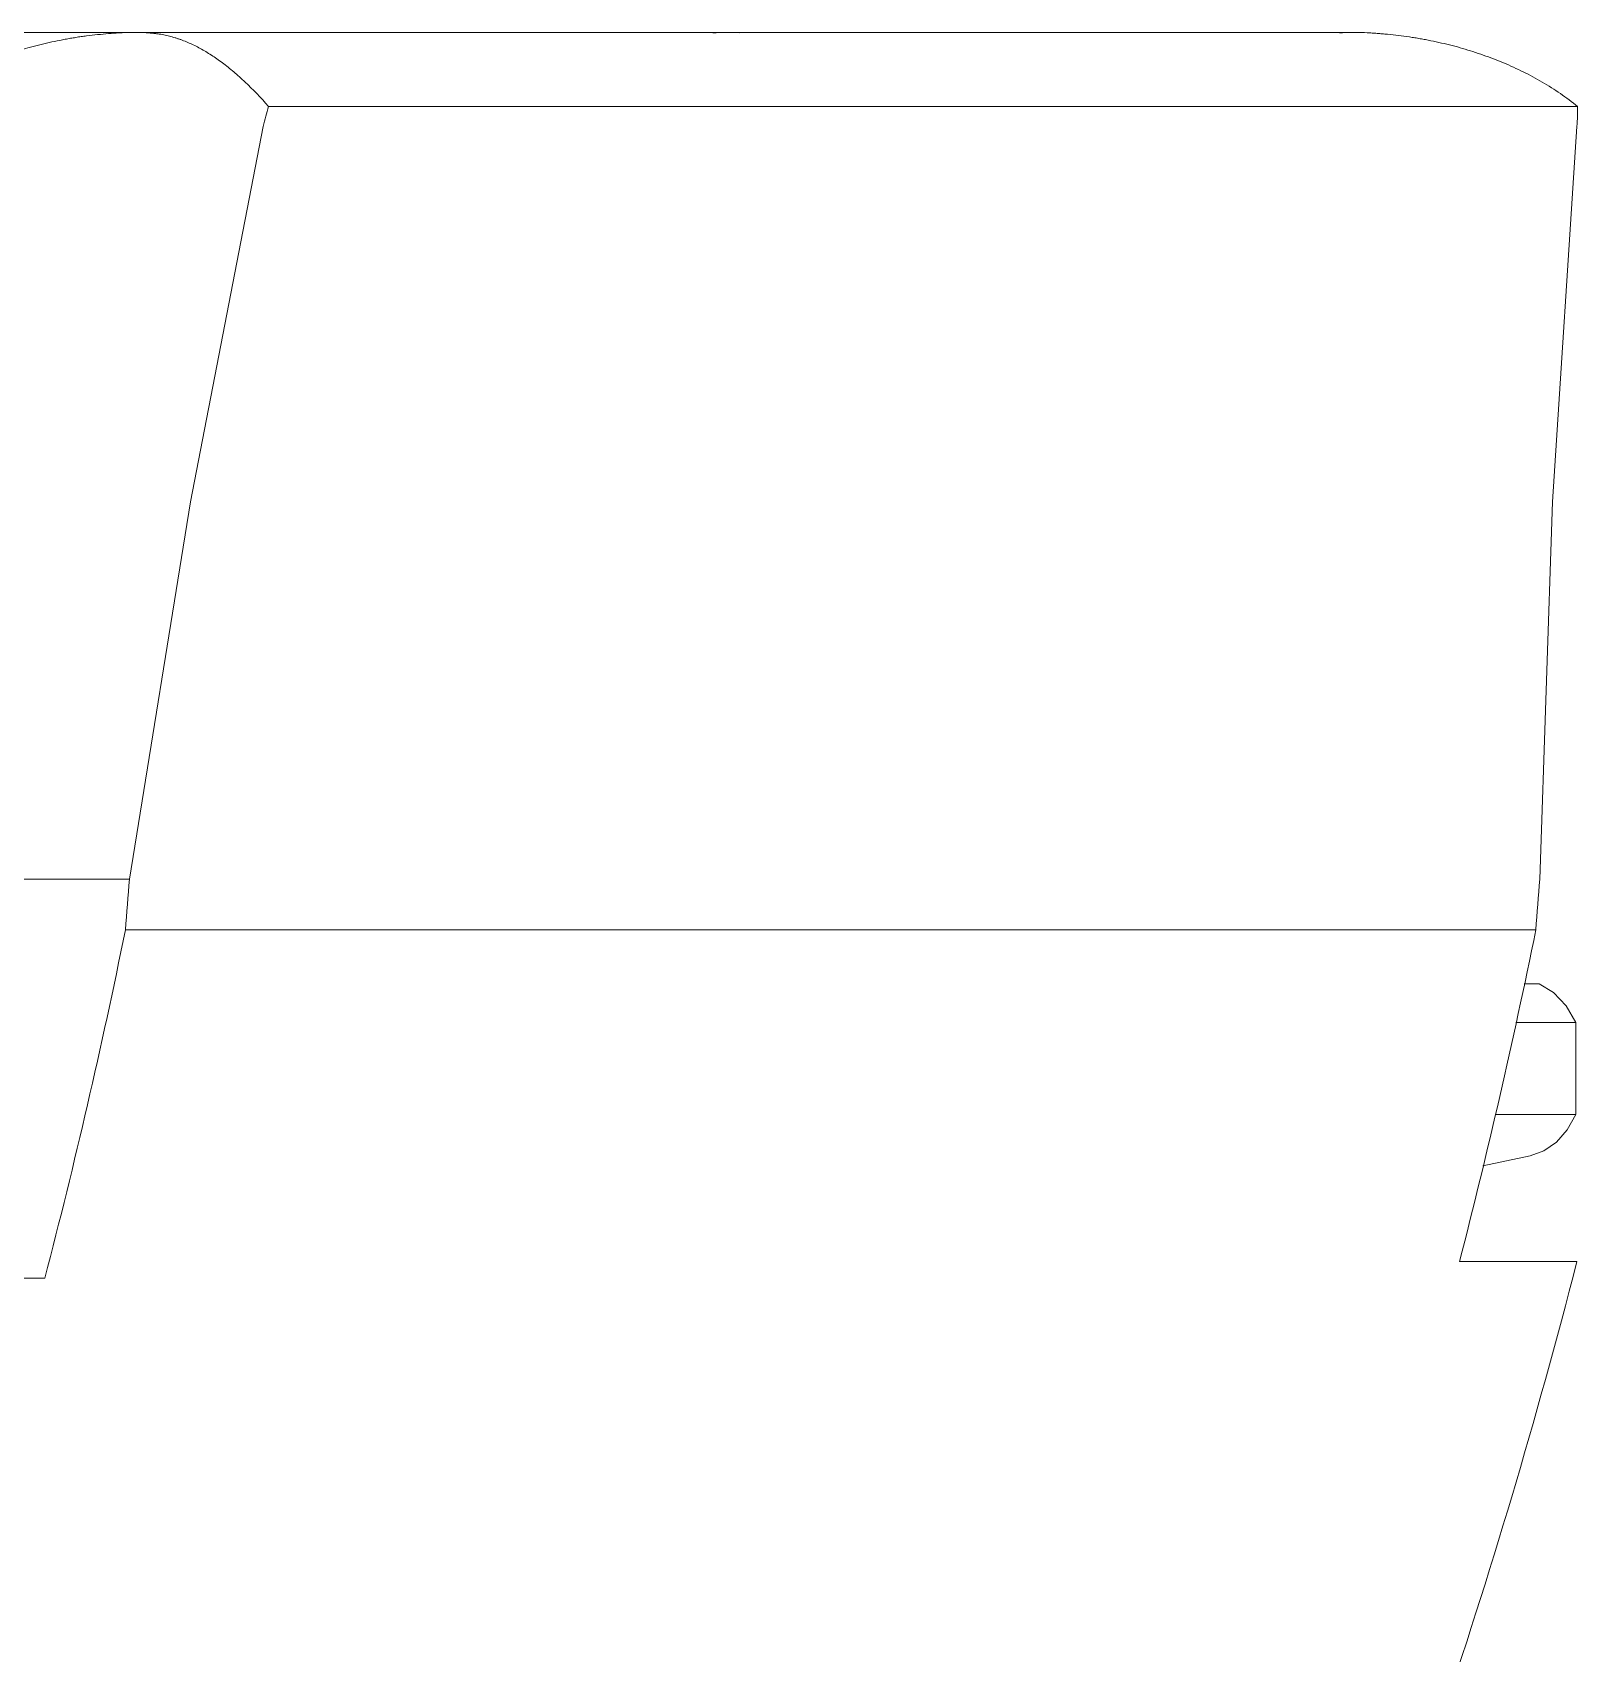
# Model space of a CAD drawing. Extents: x 4834 to 83801, y -13735 to 32221.
# Drawn here: x 13869.39 to 13881.01, y -12479.86 to -12467.66 of the extents above; entities that cross this region are included whole.
import ezdxf

# ---------------------------------------------------------------- set-up
doc = ezdxf.new("R2010")
doc.units = 0
doc.header["$LTSCALE"] = 8
doc.header["$MEASUREMENT"] = 0
doc.layers.add('ELEVATION', color=7, linetype='Continuous', lineweight=25, true_color=0xdda54b)
doc.layers.add('I-FURN', color=30, linetype='Continuous', lineweight=9)

# ---------------------------------------------------------------- blocks, each defined once
blk = doc.blocks.new('Captain_Kirk_simplified_chair_2_22296 - Captain_Kirk_simplified_chair_2_22296-V41-Section 1')
at = {"layer": 'I-FURN'}
blk.add_line((1124.289, 28.873), (1115.578, 28.873), dxfattribs=at)
blk.add_open_spline([(1124.177, 28.87), (1124.182, 28.87), (1124.192, 28.871), (1124.213, 28.872), (1124.252, 28.873), (1124.309, 28.873), (1124.356, 28.872), (1124.377, 28.871)], degree=3, knots=[0.33333333, 0.33333333, 0.33333333, 0.33333333, 0.34027778, 0.34722222, 0.36111111, 0.38888889, 0.41273959, 0.41273959, 0.41273959, 0.41273959], dxfattribs=at)
blk = doc.blocks.new('Captain_Kirk_simplified_chair_2_22296 - Captain_Kirk_simplified_chair_2_22296-V42-Section 1')
at = {"layer": 'I-FURN'}
for p, q in [((1128.998, 28.873), (1119.826, 28.873)), ((1130.679, 28.317), (1120.835, 28.317)), ((1117.564, 22.504), (1119.789, 22.504)), ((1130.365, 22.123), (1119.758, 22.123)), ((1130.391, 21.717), (1130.277, 21.717)), ((1130.214, 21.428), (1130.666, 21.428)), ((1130.666, 21.428), (1130.666, 20.734)), ((1130.666, 20.734), (1130.06, 20.734)), ((1129.966, 20.348), (1130.323, 20.424)), ((1130.675, 19.629), (1129.791, 19.629)), ((1119.152, 19.504), (1118.265, 19.504))]:
    blk.add_line(p, q, dxfattribs=at)
at = {"layer": 'I-FURN', "flags": 128}
for points in [[(1120.795, 28.166), (1120.248, 25.342), (1119.789, 22.504)], [(1130.395, 22.504), (1130.49, 25.342), (1130.674, 28.166)], [(1130.666, 21.428), (1130.593, 21.553), (1130.499, 21.652), (1130.391, 21.717)], [(1130.323, 20.424), (1130.426, 20.462), (1130.52, 20.528), (1130.601, 20.62), (1130.666, 20.734)]]:
    blk.add_lwpolyline(points, dxfattribs=at)
at = {"layer": 'I-FURN'}
for centre, major_axis, start_param, end_param in [((1185.316, 15.14), (0, 77.251), 1.475323, 1.480274), ((1195.922, 15.14), (0, 77.251), 1.475323, 1.480274), ((1083.693, 32.207), (0, 43.509), 4.416109, 4.478498), ((1094.3, 32.207), (0, 43.509), 4.419111, 4.478498), ((1095.183, 32.207), (0, 43.509), 4.248149, 4.419111)]:
    blk.add_ellipse(centre, major_axis=major_axis, ratio=0.852117, start_param=start_param, end_param=end_param, dxfattribs=at)
for points, knots in [([(1118.755, 28.666), (1118.806, 28.686), (1118.908, 28.723), (1119.038, 28.762), (1119.144, 28.788), (1119.224, 28.806), (1119.291, 28.819), (1119.338, 28.828), (1119.365, 28.832), (1119.385, 28.835), (1119.405, 28.839), (1119.432, 28.843), (1119.48, 28.849), (1119.55, 28.857), (1119.618, 28.863), (1119.664, 28.867), (1119.689, 28.868), (1119.708, 28.87), (1119.726, 28.871), (1119.75, 28.872), (1119.792, 28.873), (1119.85, 28.873), (1119.903, 28.872), (1119.939, 28.869), (1119.958, 28.867), (1119.972, 28.866), (1119.986, 28.865), (1120.004, 28.862), (1120.032, 28.858), (1120.069, 28.851), (1120.104, 28.841), (1120.128, 28.834), (1120.143, 28.83), (1120.153, 28.826), (1120.164, 28.823), (1120.179, 28.818), (1120.203, 28.808), (1120.238, 28.794), (1120.279, 28.775), (1120.321, 28.753), (1120.363, 28.729), (1120.405, 28.703), (1120.446, 28.675), (1120.488, 28.645), (1120.531, 28.612), (1120.587, 28.565), (1120.687, 28.476), (1120.776, 28.384), (1120.835, 28.317)], [0, 0, 0, 0, 0.055556, 0.111111, 0.138889, 0.166667, 0.194444, 0.208333, 0.215278, 0.222222, 0.229167, 0.236111, 0.25, 0.277778, 0.305556, 0.319444, 0.326389, 0.333333, 0.340278, 0.347222, 0.361111, 0.388889, 0.416667, 0.430556, 0.4375, 0.444444, 0.451389, 0.458333, 0.472222, 0.5, 0.527778, 0.541667, 0.548611, 0.555556, 0.5625, 0.569444, 0.583333, 0.611111, 0.638889, 0.666667, 0.694444, 0.722222, 0.75, 0.777778, 0.805556, 0.833333, 0.888889, 1, 1, 1, 1]), ([(1130.679, 28.317), (1130.596, 28.384), (1130.463, 28.476), (1130.296, 28.565), (1130.197, 28.612), (1130.123, 28.645), (1130.047, 28.675), (1129.97, 28.703), (1129.893, 28.729), (1129.815, 28.753), (1129.736, 28.775), (1129.656, 28.794), (1129.59, 28.808), (1129.536, 28.819), (1129.503, 28.825), (1129.476, 28.83), (1129.449, 28.834), (1129.401, 28.841), (1129.332, 28.851), (1129.264, 28.858), (1129.217, 28.862), (1129.191, 28.865), (1129.172, 28.866), (1129.153, 28.867), (1129.128, 28.869), (1129.083, 28.872), (1129.021, 28.873), (1128.962, 28.873), (1128.924, 28.872), (1128.903, 28.871), (1128.893, 28.87), (1128.888, 28.87)], [0, 0, 0, 0, 0.1111111, 0.1666667, 0.1944444, 0.2222222, 0.25, 0.2777778, 0.3055556, 0.3333333, 0.3611111, 0.3888889, 0.4166667, 0.4305556, 0.4444444, 0.4513889, 0.4583333, 0.4722222, 0.5, 0.5277778, 0.5416667, 0.5486111, 0.5555556, 0.5625, 0.5694444, 0.5833333, 0.6111111, 0.6388889, 0.6527778, 0.6597222, 0.6666667, 0.6666667, 0.6666667, 0.6666667])]:
    blk.add_open_spline(points, degree=3, knots=knots, dxfattribs=at)
for points in [[(1120.835, 28.317), (1120.827, 28.292), (1120.813, 28.243), (1120.801, 28.192), (1120.795, 28.166)], [(1130.674, 28.166), (1130.676, 28.192), (1130.679, 28.243), (1130.679, 28.292), (1130.679, 28.317)]]:
    blk.add_open_spline(points, degree=3, dxfattribs=at)

msp = doc.modelspace()

# ---------------------------------------------------------------- block references
at = {"layer": 'ELEVATION', "color": 6, "linetype": 'Continuous', "lineweight": 0}
for name in ['Captain_Kirk_simplified_chair_2_22296 - Captain_Kirk_simplified_chair_2_22296-V41-Section 1', 'Captain_Kirk_simplified_chair_2_22296 - Captain_Kirk_simplified_chair_2_22296-V42-Section 1']:
    msp.add_blockref(name, (12750.32625, -12496.53771), dxfattribs=at)

doc.saveas('drawing.dxf')
